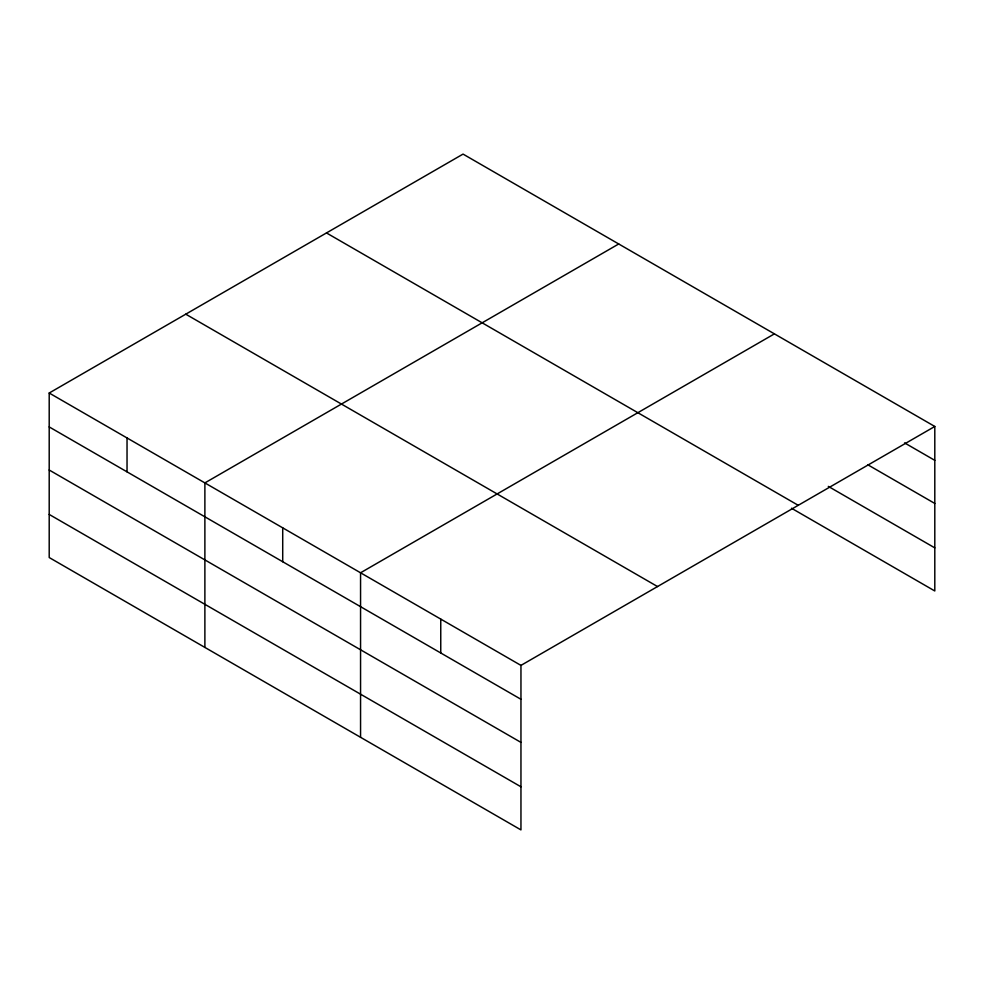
<?xml version="1.0" encoding="UTF-8"?>
<svg xmlns="http://www.w3.org/2000/svg" width="984" height="984" viewBox="0 0 984 984"><rect width="100%" height="100%" fill="white"/><g stroke="black" fill="none" stroke-linecap="round" stroke-linejoin="round"><path stroke-width="1.48" d="M49.2 393.022L520.954 665.393L520.954 829.906L49.2 557.534L49.2 393.022L463.046 154.094L934.8 426.466L934.8 590.978L791.493 508.236M618.727 243.97L204.881 482.91L204.881 647.423M774.408 333.859L360.562 572.786L360.562 737.299M520.954 665.393L934.8 426.466M904.567 442.886L934.8 460.352M867.753 464.743L934.8 503.451M828.307 486.379L934.8 547.867M326.479 232.937L798.233 505.309M185.767 314.179L657.521 586.55M49.2 426.921L520.954 699.28M49.2 470.02L520.954 742.391M49.2 514.435L520.954 786.794M440.758 619.096L440.758 652.982M282.715 527.842L282.715 561.741M127.034 437.966L127.034 471.853"/></g></svg>
